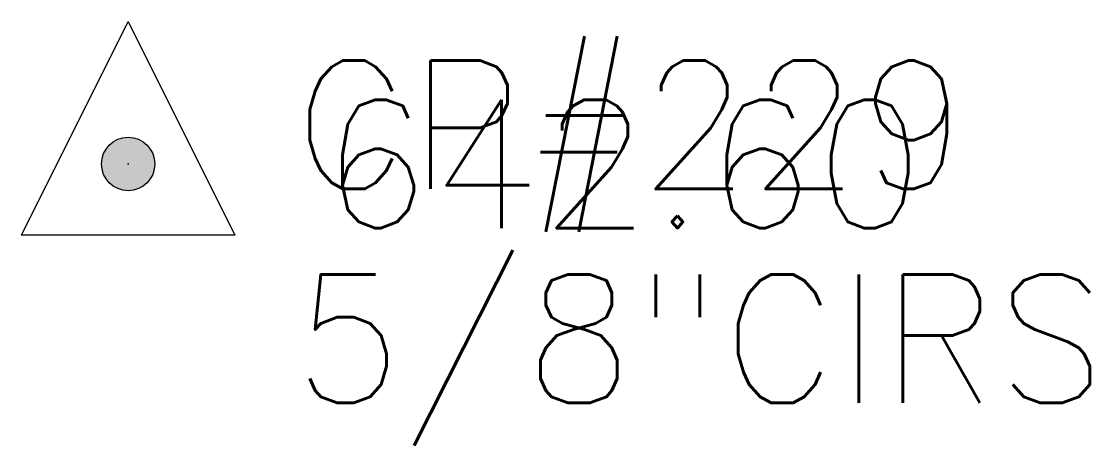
# Model space of a CAD drawing. Extents: x 2536931 to 2538613, y 7112513 to 7131087.
# Drawn here: x 2537788 to 2537798, y 7114615.2 to 7114619.16 of the extents above; entities that cross this region are included whole.
import ezdxf

# ---------------------------------------------------------------- set-up
doc = ezdxf.new("R2010")
doc.units = 0
doc.header["$MEASUREMENT"] = 0
for name, color, linetype, lineweight in [('PT', 7, 'Continuous', 0), ('PTELEV', 5, 'Continuous', 0), ('V-CTRL', 2, 'Continuous', 0), ('V-CTRL-DESC', 54, 'Continuous', 0)]:
    doc.layers.add(name, color=color, linetype=linetype, lineweight=lineweight)
doc.styles.add('PTXT', font='romans.shx')
doc.styles.add('ROMANS', font='romans.shx')

# ---------------------------------------------------------------- blocks, each defined once
blk = doc.blocks.new('CP')
blk.add_hatch(color=256).paths.add_polyline_path([(-0.0125, 0, 1), (0.0125, 0, 1)])
at = {"linetype": 'Continuous'}
for p, q in [((-0.05, -0.03333), (0, 0.06667)), ((0, 0.06667), (0.05, -0.03333)), ((0.05, -0.03333), (-0.05, -0.03333))]:
    blk.add_line(p, q, dxfattribs=at)
blk.add_circle((0, 0), 0.0125)

msp = doc.modelspace()

# ---------------------------------------------------------------- linework, layer by layer
at = {"layer": 'PT'}
msp.add_point((2537789, 7114617.83, 642.6), dxfattribs=at)

# ---------------------------------------------------------------- block references
at = {"layer": 'V-CTRL', "xscale": 20, "yscale": 20, "zscale": 20}
msp.add_blockref('CP', (2537789, 7114617.83), dxfattribs=at)

# ---------------------------------------------------------------- texts
at = {"layer": 'PTELEV', "style": 'PTXT'}
msp.add_text('642.60', height=1.2, dxfattribs=at).set_placement((2537790.8, 7114617.23, 642.6))
at = {"layer": 'V-CTRL-DESC', "insert": (2537790.546, 7114618.796), "char_height": 1.2, "attachment_point": 1, "style": 'ROMANS'}
msp.add_mtext('CP#229^J5/8"CIRS ', dxfattribs=at)

doc.saveas('drawing.dxf')
